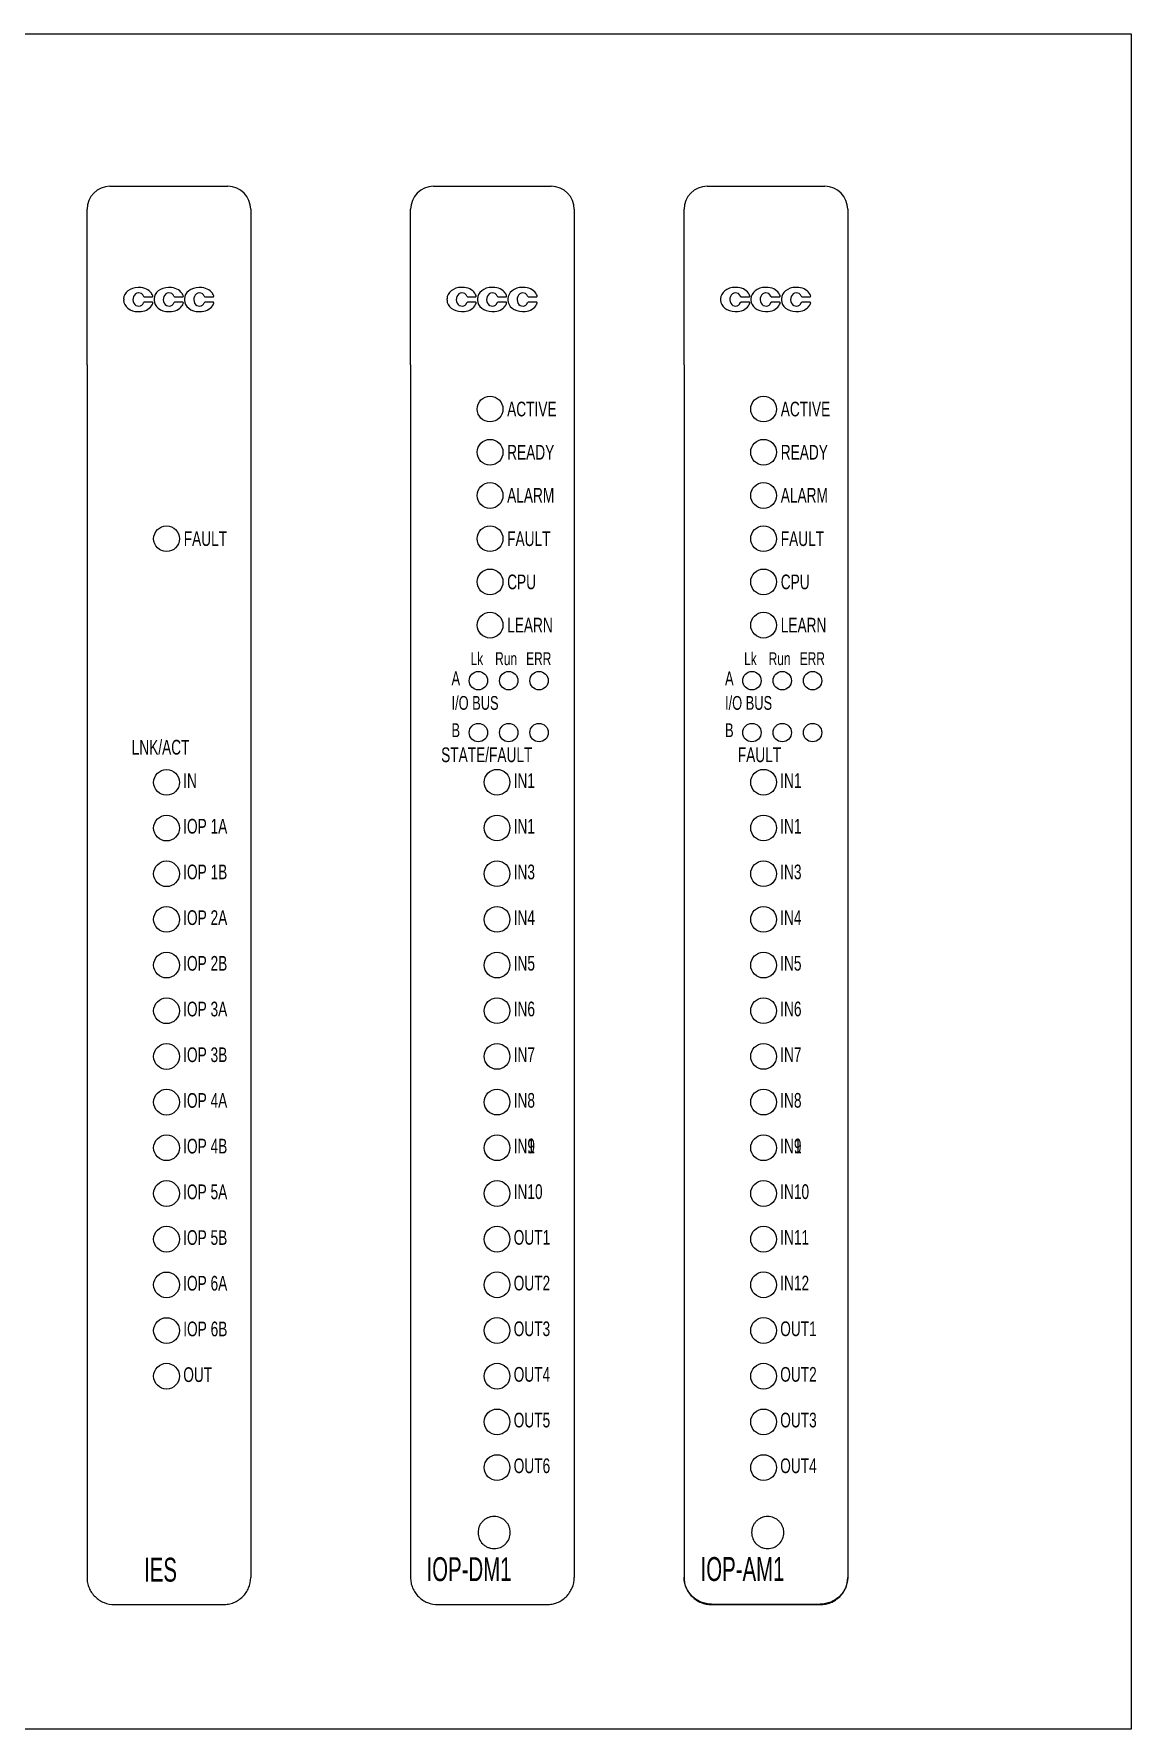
# Model space of a CAD drawing. Header units: millimetres. Extents: x 216 to 455, y 70 to 254.
# Drawn here: x 335.2 to 454.6, y 70 to 254.3 of the extents above; entities that cross this region are included whole.
import ezdxf

# ---------------------------------------------------------------- set-up
doc = ezdxf.new("R2010")
doc.units = ezdxf.units.MM
doc.layers.add('SLD-0', color=179, linetype='Continuous')
doc.styles.add('SLDTEXTSTYLE0', font='TXT', dxfattribs={"width": 0.695402})
doc.styles.add('SLDTEXTSTYLE1', font='TXT', dxfattribs={"width": 0.638186})

msp = doc.modelspace()

# ---------------------------------------------------------------- linework, layer by layer
at = {"layer": 'SLD-0'}
for p, q in [((215.89, 254.34), (454.58, 254.34)), ((454.58, 254.34), (454.58, 69.98)), ((454.58, 69.98), (215.89, 69.98))]:
    msp.add_line(p, q, dxfattribs=at)
at = {"layer": 'SLD-0', "lineweight": 15}
for p, q in [((343.51, 237.76), (356.32, 237.76)), ((378.7, 237.76), (391.51, 237.76)), ((408.45, 237.76), (421.26, 237.76)), ((341.01, 218.36), (341.01, 235.26)), ((358.82, 235.26), (358.82, 218.36)), ((376.2, 218.36), (376.2, 235.26)), ((394.01, 235.26), (394.01, 218.36)), ((405.95, 218.36), (405.95, 235.26)), ((423.76, 235.26), (423.76, 218.36)), ((341.01, 218.36), (341.01, 86.47)), ((358.82, 218.36), (358.82, 86.47)), ((376.2, 218.36), (376.2, 86.47)), ((394.01, 218.36), (394.01, 86.47)), ((405.95, 218.36), (405.95, 86.47)), ((423.76, 218.36), (423.76, 86.47)), ((344.01, 83.52), (355.82, 83.52)), ((379.2, 83.52), (391.01, 83.52)), ((408.95, 83.52), (420.76, 83.52))]:
    msp.add_line(p, q, dxfattribs=at)
at = {"layer": 'SLD-0', "lineweight": 0}
for p, q in [((346.68, 226.76), (346.58, 226.76)), ((349.98, 226.76), (349.89, 226.76)), ((353.29, 226.76), (353.2, 226.76)), ((381.84, 226.77), (381.75, 226.77)), ((385.15, 226.77), (385.06, 226.77)), ((388.46, 226.77), (388.37, 226.77)), ((411.6, 226.77), (411.5, 226.77)), ((414.91, 226.77), (414.81, 226.77)), ((418.21, 226.77), (418.12, 226.77)), ((345, 225.51), (345, 225.38)), ((347.21, 225.75), (348.15, 225.75)), ((348.14, 225.15), (347.21, 225.15)), ((348.3, 225.51), (348.3, 225.38)), ((350.52, 225.75), (351.46, 225.75)), ((351.45, 225.15), (350.52, 225.15)), ((351.61, 225.51), (351.61, 225.38)), ((353.83, 225.75), (354.76, 225.75)), ((354.76, 225.15), (353.83, 225.15)), ((380.16, 225.52), (380.16, 225.39)), ((382.38, 225.76), (383.32, 225.76)), ((383.31, 225.15), (382.38, 225.15)), ((383.47, 225.52), (383.47, 225.39)), ((385.69, 225.76), (386.63, 225.76)), ((386.62, 225.15), (385.69, 225.15)), ((386.78, 225.52), (386.78, 225.39)), ((389, 225.76), (389.93, 225.76)), ((389.93, 225.15), (389, 225.15)), ((409.92, 225.52), (409.92, 225.39)), ((412.14, 225.76), (413.07, 225.76)), ((413.07, 225.15), (412.14, 225.15)), ((413.23, 225.52), (413.23, 225.39)), ((415.44, 225.76), (416.38, 225.76)), ((416.37, 225.15), (415.44, 225.15)), ((416.54, 225.52), (416.54, 225.39)), ((418.75, 225.76), (419.69, 225.76)), ((419.68, 225.15), (418.75, 225.15)), ((346.58, 224.13), (346.68, 224.13)), ((349.89, 224.13), (349.98, 224.13)), ((353.2, 224.13), (353.29, 224.13)), ((381.75, 224.14), (381.84, 224.14)), ((385.06, 224.14), (385.15, 224.14)), ((388.37, 224.14), (388.46, 224.14)), ((411.5, 224.14), (411.6, 224.14)), ((414.81, 224.14), (414.91, 224.14)), ((418.12, 224.14), (418.21, 224.14)), ((408.95, 83.57), (420.76, 83.57)), ((408.95, 83.52), (408.95, 83.57)), ((420.76, 83.57), (420.76, 83.52))]:
    msp.add_line(p, q, dxfattribs=at)
at = {"layer": 'SLD-0'}
for centre, radius in [((384.85, 213.54), 1.4), ((414.6, 213.54), 1.4), ((384.85, 208.84), 1.4), ((414.6, 208.84), 1.4), ((384.85, 204.14), 1.4), ((414.6, 204.14), 1.4), ((349.66, 199.44), 1.4), ((384.85, 199.44), 1.4), ((414.6, 199.44), 1.4), ((384.85, 194.74), 1.4), ((414.6, 194.74), 1.4), ((384.85, 190.04), 1.4), ((414.6, 190.04), 1.4), ((383.58, 184), 1), ((386.88, 184), 1), ((390.18, 184), 1), ((413.33, 184), 1), ((416.63, 184), 1), ((419.93, 184), 1), ((383.58, 178.36), 1), ((386.88, 178.36), 1), ((390.18, 178.36), 1), ((413.33, 178.36), 1), ((416.63, 178.36), 1), ((419.93, 178.36), 1), ((349.66, 172.94), 1.4), ((385.61, 172.95), 1.4), ((414.6, 172.95), 1.4), ((349.66, 167.97), 1.4), ((385.61, 167.98), 1.4), ((414.6, 167.98), 1.4), ((349.66, 163), 1.4), ((385.61, 163.01), 1.4), ((414.6, 163.01), 1.4), ((349.66, 158.04), 1.4), ((385.61, 158.04), 1.4), ((414.6, 158.04), 1.4), ((349.66, 153.07), 1.4), ((385.61, 153.07), 1.4), ((414.6, 153.07), 1.4), ((349.66, 148.1), 1.4), ((385.61, 148.11), 1.4), ((414.6, 148.11), 1.4), ((349.66, 143.13), 1.4), ((385.61, 143.14), 1.4), ((414.6, 143.14), 1.4), ((349.66, 138.16), 1.4), ((385.61, 138.17), 1.4), ((414.6, 138.17), 1.4), ((349.66, 133.2), 1.4), ((385.61, 133.2), 1.4), ((414.6, 133.2), 1.4), ((349.66, 128.23), 1.4), ((385.61, 128.23), 1.4), ((414.6, 128.23), 1.4), ((349.66, 123.26), 1.4), ((385.61, 123.26), 1.4), ((414.6, 123.26), 1.4), ((349.66, 118.29), 1.4), ((385.61, 118.3), 1.4), ((414.6, 118.3), 1.4), ((349.66, 113.32), 1.4), ((385.61, 113.33), 1.4), ((414.6, 113.33), 1.4), ((349.66, 108.36), 1.4), ((385.61, 108.36), 1.4), ((414.6, 108.36), 1.4), ((385.61, 103.39), 1.4), ((414.6, 103.39), 1.4), ((385.61, 98.42), 1.4), ((414.6, 98.42), 1.4)]:
    msp.add_circle(centre, radius, dxfattribs=at)
at = {"layer": 'SLD-0', "lineweight": 15}
for centre, start, end in [((343.51, 235.26), 90, 180), ((356.32, 235.26), 0, 90), ((378.7, 235.26), 90, 180), ((391.51, 235.26), 0, 90), ((408.45, 235.26), 90, 180), ((421.26, 235.26), 0, 90)]:
    msp.add_arc(centre, 2.5, start, end, dxfattribs=at)
at = {"layer": 'SLD-0', "lineweight": 0}
for centre, radius, start, end in [((347.21, 225.82), 0.0654, 199.489, 270), ((347.21, 225.08), 0.0654, 90, 160.511), ((347.09, 225.45), 1.16, 20.8265, 35.2962), ((347.1, 225.43), 1.15, 324.7288, 338.7481), ((348.14, 225.11), 0.0352, 9.7934, 90), ((348.14, 225.79), 0.0352, 277.3016, 343.4211), ((348, 225.81), 0.184, 348.973, 16.5097), ((348, 225.09), 0.184, 338.7481, 9.7934), ((350.52, 225.82), 0.0654, 199.489, 270), ((350.52, 225.08), 0.0654, 90, 160.511), ((350.4, 225.45), 1.16, 20.8265, 35.2962), ((350.41, 225.43), 1.15, 324.7288, 338.7481), ((351.45, 225.11), 0.0352, 9.7934, 90), ((351.45, 225.79), 0.0352, 277.3016, 343.4211), ((351.31, 225.81), 0.184, 348.973, 16.5097), ((351.31, 225.09), 0.184, 338.7481, 9.7934), ((353.83, 225.82), 0.0654, 199.489, 270), ((353.83, 225.08), 0.0654, 90, 160.511), ((353.71, 225.45), 1.16, 20.8265, 35.2962), ((353.72, 225.43), 1.15, 324.7288, 338.7481), ((354.76, 225.79), 0.0352, 277.3016, 343.4211), ((354.76, 225.11), 0.0352, 9.7934, 90), ((354.61, 225.81), 0.184, 348.973, 16.5097), ((354.61, 225.09), 0.184, 338.7481, 9.7934), ((382.38, 225.82), 0.0654, 199.489, 269.9999), ((382.38, 225.08), 0.0654, 90, 160.511), ((382.26, 225.46), 1.16, 20.8265, 35.2962), ((382.27, 225.44), 1.15, 324.7288, 338.7481), ((383.31, 225.11), 0.0352, 9.7934, 90), ((383.31, 225.79), 0.0352, 277.3019, 343.4212), ((383.17, 225.82), 0.184, 348.973, 16.5097), ((383.17, 225.09), 0.184, 338.7481, 9.7934), ((385.69, 225.82), 0.0654, 199.489, 270), ((385.69, 225.08), 0.0654, 90, 160.511), ((385.57, 225.46), 1.16, 20.8265, 35.2962), ((385.58, 225.44), 1.15, 324.7288, 338.7481), ((386.62, 225.11), 0.0352, 9.7934, 90), ((386.62, 225.79), 0.0352, 277.3019, 343.4212), ((386.47, 225.82), 0.184, 348.973, 16.5097), ((386.47, 225.09), 0.184, 338.7481, 9.7934), ((389, 225.82), 0.0654, 199.489, 270), ((389, 225.08), 0.0654, 90, 160.511), ((388.88, 225.46), 1.16, 20.8265, 35.2962), ((388.89, 225.44), 1.15, 324.7288, 338.7481), ((389.93, 225.79), 0.0352, 277.3019, 343.4212), ((389.93, 225.11), 0.0352, 9.7934, 90), ((389.78, 225.09), 0.184, 338.7481, 9.7934), ((389.78, 225.82), 0.184, 348.973, 16.5097), ((412.14, 225.82), 0.0654, 199.489, 269.9999), ((412.14, 225.08), 0.0654, 90, 160.511), ((412.01, 225.46), 1.16, 20.8265, 35.2962), ((412.02, 225.44), 1.15, 324.7288, 338.7481), ((413.07, 225.79), 0.0352, 277.3019, 343.4212), ((413.07, 225.11), 0.0352, 9.7934, 90), ((412.92, 225.09), 0.184, 338.7481, 9.7934), ((412.92, 225.82), 0.184, 348.973, 16.5097), ((415.44, 225.82), 0.0654, 199.489, 270), ((415.44, 225.08), 0.0654, 90, 160.511), ((415.32, 225.46), 1.16, 20.8265, 35.2962), ((415.33, 225.44), 1.15, 324.7288, 338.7481), ((416.37, 225.11), 0.0352, 9.7934, 90), ((416.37, 225.79), 0.0352, 277.3019, 343.4212), ((416.23, 225.82), 0.184, 348.973, 16.5097), ((416.23, 225.09), 0.184, 338.7481, 9.7934), ((418.75, 225.82), 0.0654, 199.489, 270), ((418.75, 225.08), 0.0654, 90, 160.511), ((418.63, 225.46), 1.16, 20.8265, 35.2962), ((418.64, 225.44), 1.15, 324.7288, 338.7481), ((419.68, 225.11), 0.0352, 9.7934, 90), ((419.68, 225.79), 0.0352, 277.3019, 343.4212), ((419.54, 225.82), 0.184, 348.973, 16.5097), ((419.54, 225.09), 0.184, 338.7481, 9.7934)]:
    msp.add_arc(centre, radius, start, end, dxfattribs=at)
for centre, major_axis, ratio, start_param, end_param in [((346.64, 225.46), (-1.64, 0.13), 0.786632, 4.812033, 6.34497), ((346.55, 225.46), (1.64, 0.25), 0.778144, 0.342748, 1.381332), ((349.95, 225.46), (-1.64, 0.13), 0.786632, 4.812033, 6.34497), ((349.86, 225.46), (1.64, 0.25), 0.778144, 0.342748, 1.381332), ((353.26, 225.46), (-1.64, 0.13), 0.786632, 4.812033, 6.34497), ((353.17, 225.46), (1.64, 0.25), 0.778144, 0.342748, 1.381332), ((381.81, 225.47), (-1.64, 0.13), 0.786632, 4.812033, 6.34497), ((381.72, 225.47), (1.64, 0.25), 0.778144, 0.342748, 1.381332), ((385.12, 225.47), (-1.64, 0.13), 0.786632, 4.812033, 6.34497), ((385.03, 225.47), (1.64, 0.25), 0.778144, 0.342748, 1.381332), ((388.43, 225.47), (-1.64, 0.13), 0.786632, 4.812033, 6.34497), ((388.34, 225.47), (1.64, 0.25), 0.778144, 0.342748, 1.381332), ((411.57, 225.47), (-1.64, 0.13), 0.786632, 4.812033, 6.34497), ((411.48, 225.47), (1.64, 0.25), 0.778144, 0.342748, 1.381332), ((414.87, 225.47), (-1.64, 0.13), 0.786632, 4.812033, 6.34497), ((414.78, 225.47), (1.64, 0.25), 0.778144, 0.342748, 1.381332), ((418.18, 225.47), (-1.64, 0.13), 0.786632, 4.812033, 6.34497), ((418.09, 225.47), (1.64, 0.25), 0.778144, 0.342748, 1.381332), ((346.64, 225.43), (1.64, 0.13), 0.786632, 3.079808, 4.612745), ((346.62, 225.45), (-0.004, 0.717), 0.865801, 0.039433, 3.186981), ((346.57, 225.45), (0.283, 0.682), 0.818438, 5.545635, 6.707278), ((346.57, 225.45), (-0.283, 0.682), 0.818438, 2.813563, 3.879143), ((349.95, 225.43), (1.64, 0.13), 0.786632, 3.079808, 4.612745), ((349.93, 225.45), (-0.004, 0.717), 0.865801, 0.039433, 3.186981), ((349.87, 225.45), (0.283, 0.682), 0.818438, 5.545635, 6.707278), ((349.87, 225.45), (-0.283, 0.682), 0.818438, 2.813563, 3.879143), ((353.26, 225.43), (1.64, 0.13), 0.786632, 3.079808, 4.612745), ((353.24, 225.45), (-0.004, 0.717), 0.865801, 0.039433, 3.186981), ((353.18, 225.45), (0.283, 0.682), 0.818438, 5.545635, 6.707278), ((353.18, 225.45), (-0.283, 0.682), 0.818438, 2.813563, 3.879143), ((381.81, 225.44), (1.64, 0.13), 0.786632, 3.079808, 4.612745), ((381.79, 225.45), (-0.004, 0.717), 0.865801, 0.039433, 3.186981), ((381.74, 225.45), (0.283, 0.682), 0.818438, 5.545635, 6.707278), ((381.74, 225.46), (-0.283, 0.682), 0.818438, 2.813563, 3.879143), ((385.12, 225.44), (1.64, 0.13), 0.786632, 3.079808, 4.612745), ((385.1, 225.45), (-0.004, 0.717), 0.865801, 0.039433, 3.186981), ((385.04, 225.45), (0.283, 0.682), 0.818438, 5.545635, 6.707278), ((385.04, 225.46), (-0.283, 0.682), 0.818438, 2.813563, 3.879143), ((388.43, 225.44), (1.64, 0.13), 0.786632, 3.079808, 4.612745), ((388.41, 225.45), (-0.004, 0.717), 0.865801, 0.039433, 3.186981), ((388.35, 225.45), (0.283, 0.682), 0.818438, 5.545635, 6.707278), ((388.35, 225.46), (-0.283, 0.682), 0.818438, 2.813563, 3.879143), ((411.57, 225.44), (1.64, 0.13), 0.786632, 3.079808, 4.612745), ((411.55, 225.45), (-0.004, 0.717), 0.865801, 0.039433, 3.186981), ((411.49, 225.45), (0.283, 0.682), 0.818438, 5.545635, 6.707278), ((411.49, 225.46), (-0.283, 0.682), 0.818438, 2.813563, 3.879143), ((414.87, 225.44), (1.64, 0.13), 0.786632, 3.079808, 4.612745), ((414.85, 225.45), (-0.004, 0.717), 0.865801, 0.039433, 3.186981), ((414.8, 225.45), (0.283, 0.682), 0.818438, 5.545635, 6.707278), ((414.8, 225.46), (-0.283, 0.682), 0.818438, 2.813563, 3.879143), ((418.18, 225.44), (1.64, 0.13), 0.786632, 3.079808, 4.612745), ((418.16, 225.45), (-0.004, 0.717), 0.865801, 0.039433, 3.186981), ((418.11, 225.45), (0.283, 0.682), 0.818438, 5.545635, 6.707278), ((418.11, 225.46), (-0.283, 0.682), 0.818438, 2.813563, 3.879143), ((346.55, 225.43), (-1.64, 0.25), 0.778144, 1.760261, 2.798844), ((349.86, 225.43), (-1.64, 0.25), 0.778144, 1.760261, 2.798844), ((353.17, 225.43), (-1.64, 0.25), 0.778144, 1.760261, 2.798844), ((381.72, 225.44), (-1.64, 0.25), 0.778144, 1.760261, 2.798844), ((385.03, 225.44), (-1.64, 0.25), 0.778144, 1.760261, 2.798844), ((388.34, 225.44), (-1.64, 0.25), 0.778144, 1.760261, 2.798844), ((411.48, 225.44), (-1.64, 0.25), 0.778144, 1.760261, 2.798844), ((414.78, 225.44), (-1.64, 0.25), 0.778144, 1.760261, 2.798844), ((418.09, 225.44), (-1.64, 0.25), 0.778144, 1.760261, 2.798844)]:
    msp.add_ellipse(centre, major_axis=major_axis, ratio=ratio, start_param=start_param, end_param=end_param, dxfattribs=at)
at = {"layer": 'SLD-0', "lineweight": 15}
for points, knots in [([(387.05, 91.36), (387.05, 91.47), (387.03, 91.59), (386.99, 91.81), (386.96, 91.92), (386.87, 92.13), (386.82, 92.23), (386.69, 92.42), (386.62, 92.51), (386.46, 92.67), (386.37, 92.75), (386.18, 92.88), (386.08, 92.93), (385.76, 93.06), (385.53, 93.11), (385.18, 93.11), (385.07, 93.1), (384.84, 93.05), (384.73, 93.02), (384.52, 92.93), (384.41, 92.88), (384.22, 92.75), (384.14, 92.67), (383.97, 92.51), (383.9, 92.42), (383.77, 92.23), (383.72, 92.13), (383.63, 91.92), (383.6, 91.81), (383.56, 91.59), (383.55, 91.47), (383.55, 91.36)], [0, 0, 0, 0, 0.03125, 0.03125, 0.0625, 0.0625, 0.09375, 0.09375, 0.125, 0.125, 0.15625, 0.15625, 0.1875, 0.1875, 0.25, 0.25, 0.28125, 0.28125, 0.3125, 0.3125, 0.34375, 0.34375, 0.375, 0.375, 0.40625, 0.40625, 0.4375, 0.4375, 0.46875, 0.46875, 0.5, 0.5, 0.5, 0.5]), ([(416.8, 91.36), (416.8, 91.47), (416.79, 91.59), (416.75, 91.81), (416.71, 91.92), (416.63, 92.13), (416.57, 92.23), (416.45, 92.42), (416.37, 92.51), (416.21, 92.67), (416.12, 92.75), (415.93, 92.88), (415.83, 92.93), (415.51, 93.06), (415.28, 93.11), (414.94, 93.11), (414.82, 93.1), (414.59, 93.05), (414.48, 93.02), (414.27, 92.93), (414.17, 92.88), (413.98, 92.75), (413.89, 92.67), (413.73, 92.51), (413.65, 92.42), (413.53, 92.23), (413.47, 92.13), (413.39, 91.92), (413.36, 91.81), (413.31, 91.59), (413.3, 91.47), (413.3, 91.36)], [0, 0, 0, 0, 0.03125, 0.03125, 0.0625, 0.0625, 0.09375, 0.09375, 0.125, 0.125, 0.15625, 0.15625, 0.1875, 0.1875, 0.25, 0.25, 0.28125, 0.28125, 0.3125, 0.3125, 0.34375, 0.34375, 0.375, 0.375, 0.40625, 0.40625, 0.4375, 0.4375, 0.46875, 0.46875, 0.5, 0.5, 0.5, 0.5]), ([(383.55, 91.36), (383.55, 91.13), (383.59, 90.9), (383.76, 90.49), (383.89, 90.29), (384.13, 90.05), (384.22, 89.97), (384.41, 89.84), (384.51, 89.79), (384.73, 89.7), (384.84, 89.67), (385.06, 89.62), (385.18, 89.61), (385.53, 89.61), (385.76, 89.66), (386.08, 89.79), (386.18, 89.84), (386.37, 89.97), (386.46, 90.05), (386.7, 90.29), (386.83, 90.48), (387, 90.9), (387.05, 91.13), (387.05, 91.36)], [0.5, 0.5, 0.5, 0.5, 0.5625, 0.5625, 0.625, 0.625, 0.65625, 0.65625, 0.6875, 0.6875, 0.71875, 0.71875, 0.75, 0.75, 0.8125, 0.8125, 0.84375, 0.84375, 0.875, 0.875, 0.9375, 0.9375, 1, 1, 1, 1]), ([(413.3, 91.36), (413.3, 91.13), (413.35, 90.9), (413.52, 90.49), (413.65, 90.29), (413.89, 90.05), (413.98, 89.97), (414.17, 89.84), (414.27, 89.79), (414.48, 89.7), (414.59, 89.67), (414.82, 89.62), (414.93, 89.61), (415.28, 89.61), (415.51, 89.66), (415.83, 89.79), (415.93, 89.84), (416.12, 89.97), (416.21, 90.05), (416.45, 90.29), (416.58, 90.48), (416.75, 90.9), (416.8, 91.13), (416.8, 91.36)], [0.5, 0.5, 0.5, 0.5, 0.5625, 0.5625, 0.625, 0.625, 0.65625, 0.65625, 0.6875, 0.6875, 0.71875, 0.71875, 0.75, 0.75, 0.8125, 0.8125, 0.84375, 0.84375, 0.875, 0.875, 0.9375, 0.9375, 1, 1, 1, 1]), ([(341.01, 86.47), (341.01, 86.27), (341.03, 86.08), (341.11, 85.7), (341.16, 85.52), (341.31, 85.16), (341.41, 84.99), (341.62, 84.67), (341.75, 84.52), (342.03, 84.25), (342.18, 84.12), (342.5, 83.91), (342.68, 83.82), (343.22, 83.6), (343.61, 83.52), (344.01, 83.52)], [0, 0, 0, 0, 0.125, 0.125, 0.25, 0.25, 0.375, 0.375, 0.5, 0.5, 0.625, 0.625, 0.75, 0.75, 1, 1, 1, 1]), ([(355.82, 83.52), (356.02, 83.52), (356.21, 83.54), (356.6, 83.61), (356.79, 83.67), (357.15, 83.82), (357.32, 83.91), (357.65, 84.12), (357.8, 84.24), (358.08, 84.52), (358.2, 84.66), (358.42, 84.99), (358.52, 85.16), (358.74, 85.69), (358.82, 86.08), (358.82, 86.47)], [0, 0, 0, 0, 0.125, 0.125, 0.25, 0.25, 0.375, 0.375, 0.5, 0.5, 0.625, 0.625, 0.75, 0.75, 1, 1, 1, 1]), ([(376.2, 86.47), (376.2, 86.27), (376.22, 86.08), (376.29, 85.7), (376.35, 85.52), (376.5, 85.16), (376.59, 84.99), (376.81, 84.67), (376.94, 84.52), (377.21, 84.25), (377.36, 84.12), (377.69, 83.91), (377.87, 83.82), (378.41, 83.6), (378.8, 83.52), (379.2, 83.52)], [0, 0, 0, 0, 0.125, 0.125, 0.25, 0.25, 0.375, 0.375, 0.5, 0.5, 0.625, 0.625, 0.75, 0.75, 1, 1, 1, 1]), ([(391.01, 83.52), (391.2, 83.52), (391.4, 83.54), (391.78, 83.61), (391.97, 83.67), (392.34, 83.82), (392.51, 83.91), (392.83, 84.12), (392.99, 84.24), (393.26, 84.52), (393.39, 84.66), (393.61, 84.99), (393.7, 85.16), (393.93, 85.69), (394.01, 86.08), (394.01, 86.47)], [0, 0, 0, 0, 0.125, 0.125, 0.25, 0.25, 0.375, 0.375, 0.5, 0.5, 0.625, 0.625, 0.75, 0.75, 1, 1, 1, 1]), ([(405.95, 86.47), (405.95, 86.27), (405.97, 86.08), (406.05, 85.7), (406.1, 85.52), (406.25, 85.16), (406.35, 84.99), (406.56, 84.67), (406.69, 84.52), (406.97, 84.25), (407.12, 84.12), (407.44, 83.91), (407.62, 83.82), (408.16, 83.6), (408.55, 83.52), (408.95, 83.52)], [0, 0, 0, 0, 0.125, 0.125, 0.25, 0.25, 0.375, 0.375, 0.5, 0.5, 0.625, 0.625, 0.75, 0.75, 1, 1, 1, 1]), ([(420.76, 83.52), (420.96, 83.52), (421.15, 83.54), (421.54, 83.61), (421.73, 83.67), (422.09, 83.82), (422.26, 83.91), (422.59, 84.12), (422.74, 84.24), (423.02, 84.52), (423.14, 84.66), (423.36, 84.99), (423.46, 85.16), (423.68, 85.69), (423.76, 86.08), (423.76, 86.47)], [0, 0, 0, 0, 0.125, 0.125, 0.25, 0.25, 0.375, 0.375, 0.5, 0.5, 0.625, 0.625, 0.75, 0.75, 1, 1, 1, 1])]:
    msp.add_open_spline(points, degree=3, knots=knots, dxfattribs=at)
at = {"layer": 'SLD-0', "lineweight": 0}
for points in [[(408.95, 83.57), (408.75, 83.57), (408.56, 83.59), (408.17, 83.67), (407.98, 83.72), (407.62, 83.87), (407.45, 83.96), (407.12, 84.18), (406.97, 84.3), (406.69, 84.57), (406.57, 84.72), (406.35, 85.04), (406.25, 85.21), (406.03, 85.75), (405.95, 86.13), (405.95, 86.52)], [(423.76, 86.52), (423.76, 86.33), (423.74, 86.14), (423.66, 85.76), (423.61, 85.57), (423.46, 85.22), (423.36, 85.05), (423.15, 84.73), (423.02, 84.57), (422.74, 84.3), (422.59, 84.18), (422.27, 83.96), (422.09, 83.87), (421.55, 83.65), (421.16, 83.57), (420.76, 83.57)]]:
    msp.add_open_spline(points, degree=3, knots=[0, 0, 0, 0, 0.125, 0.125, 0.25, 0.25, 0.375, 0.375, 0.5, 0.5, 0.625, 0.625, 0.75, 0.75, 1, 1, 1, 1], dxfattribs=at)

# ---------------------------------------------------------------- texts
at = {"layer": 'SLD-0', "attachment_point": 1}
for s, insert, char_height, style in [('ACTIVE', (386.71, 214.34), 1.6, 'SLDTEXTSTYLE0'), ('ACTIVE', (416.47, 214.34), 1.6, 'SLDTEXTSTYLE0'), ('READY', (386.71, 209.64), 1.6, 'SLDTEXTSTYLE0'), ('READY', (416.47, 209.64), 1.6, 'SLDTEXTSTYLE0'), ('ALARM', (386.71, 204.96), 1.6, 'SLDTEXTSTYLE0'), ('ALARM', (416.47, 204.96), 1.6, 'SLDTEXTSTYLE0'), ('FAULT', (351.53, 200.25), 1.6, 'SLDTEXTSTYLE0'), ('FAULT', (386.71, 200.24), 1.6, 'SLDTEXTSTYLE0'), ('FAULT', (416.47, 200.24), 1.6, 'SLDTEXTSTYLE0'), ('CPU', (386.71, 195.54), 1.6, 'SLDTEXTSTYLE0'), ('CPU', (416.47, 195.54), 1.6, 'SLDTEXTSTYLE0'), ('LEARN', (386.71, 190.84), 1.6, 'SLDTEXTSTYLE0'), ('LEARN', (416.47, 190.84), 1.6, 'SLDTEXTSTYLE0'), ('Lk', (382.73, 187.09), 1.4, 'SLDTEXTSTYLE0'), ('Run', (385.4, 187.09), 1.4, 'SLDTEXTSTYLE0'), ('ERR', (388.77, 187.09), 1.4, 'SLDTEXTSTYLE0'), ('Lk', (412.48, 187.09), 1.4, 'SLDTEXTSTYLE0'), ('Run', (415.15, 187.09), 1.4, 'SLDTEXTSTYLE0'), ('ERR', (418.53, 187.09), 1.4, 'SLDTEXTSTYLE0'), ('A', (380.66, 185), 1.5, 'SLDTEXTSTYLE0'), ('A', (410.41, 185), 1.5, 'SLDTEXTSTYLE0'), ('I/O BUS', (380.66, 182.33), 1.5, 'SLDTEXTSTYLE0'), ('I/O BUS', (410.41, 182.33), 1.5, 'SLDTEXTSTYLE0'), ('B', (380.66, 179.36), 1.5, 'SLDTEXTSTYLE0'), ('B', (410.41, 179.36), 1.5, 'SLDTEXTSTYLE0'), ('LNK/ACT', (345.87, 177.56), 1.6, 'SLDTEXTSTYLE0'), ('STATE/FAULT', (379.53, 176.74), 1.6, 'SLDTEXTSTYLE0'), ('FAULT', (411.8, 176.74), 1.6, 'SLDTEXTSTYLE0'), ('IN', (351.47, 173.94), 1.6, 'SLDTEXTSTYLE0'), ('IN1', (387.42, 173.94), 1.6, 'SLDTEXTSTYLE0'), ('IN1', (416.41, 173.94), 1.6, 'SLDTEXTSTYLE0'), ('IOP 1A', (351.47, 168.97), 1.6, 'SLDTEXTSTYLE0'), ('IN1', (387.42, 168.97), 1.6, 'SLDTEXTSTYLE0'), ('IN1', (416.41, 168.97), 1.6, 'SLDTEXTSTYLE0'), ('IOP 1B', (351.47, 164), 1.6, 'SLDTEXTSTYLE0'), ('IN3', (387.42, 164), 1.6, 'SLDTEXTSTYLE0'), ('IN3', (416.41, 164), 1.6, 'SLDTEXTSTYLE0'), ('IOP 2A', (351.47, 159.03), 1.6, 'SLDTEXTSTYLE0'), ('IN4', (387.42, 159.04), 1.6, 'SLDTEXTSTYLE0'), ('IN4', (416.41, 159.04), 1.6, 'SLDTEXTSTYLE0'), ('IOP 2B', (351.47, 154.06), 1.6, 'SLDTEXTSTYLE0'), ('IN5', (387.42, 154.07), 1.6, 'SLDTEXTSTYLE0'), ('IN5', (416.41, 154.07), 1.6, 'SLDTEXTSTYLE0'), ('IOP 3A', (351.47, 149.09), 1.6, 'SLDTEXTSTYLE0'), ('IN6', (387.42, 149.1), 1.6, 'SLDTEXTSTYLE0'), ('IN6', (416.41, 149.1), 1.6, 'SLDTEXTSTYLE0'), ('IOP 3B', (351.47, 144.12), 1.6, 'SLDTEXTSTYLE0'), ('IN7', (387.42, 144.13), 1.6, 'SLDTEXTSTYLE0'), ('IN7', (416.41, 144.13), 1.6, 'SLDTEXTSTYLE0'), ('IOP 4A', (351.47, 139.15), 1.6, 'SLDTEXTSTYLE0'), ('IN8', (387.42, 139.16), 1.6, 'SLDTEXTSTYLE0'), ('IN8', (416.41, 139.16), 1.6, 'SLDTEXTSTYLE0'), ('IOP 4B', (351.47, 134.18), 1.6, 'SLDTEXTSTYLE0'), ('IN9', (387.42, 134.2), 1.6, 'SLDTEXTSTYLE0'), ('IN1', (387.42, 134.2), 1.6, 'SLDTEXTSTYLE0'), ('IN9', (416.41, 134.2), 1.6, 'SLDTEXTSTYLE0'), ('IN1', (416.41, 134.2), 1.6, 'SLDTEXTSTYLE0'), ('IOP 5A', (351.47, 129.21), 1.6, 'SLDTEXTSTYLE0'), ('IN10', (387.42, 129.23), 1.6, 'SLDTEXTSTYLE0'), ('IN10', (416.41, 129.23), 1.6, 'SLDTEXTSTYLE0'), ('IOP 5B', (351.47, 124.24), 1.6, 'SLDTEXTSTYLE0'), ('OUT1', (387.42, 124.26), 1.6, 'SLDTEXTSTYLE0'), ('IN11', (416.41, 124.26), 1.6, 'SLDTEXTSTYLE0'), ('IOP 6A', (351.47, 119.27), 1.6, 'SLDTEXTSTYLE0'), ('OUT2', (387.42, 119.29), 1.6, 'SLDTEXTSTYLE0'), ('IN12', (416.41, 119.29), 1.6, 'SLDTEXTSTYLE0'), ('IOP 6B', (351.48, 114.3), 1.6, 'SLDTEXTSTYLE0'), ('OUT3', (387.42, 114.32), 1.6, 'SLDTEXTSTYLE0'), ('OUT1', (416.41, 114.32), 1.6, 'SLDTEXTSTYLE0'), ('OUT', (351.48, 109.33), 1.6, 'SLDTEXTSTYLE0'), ('OUT4', (387.42, 109.36), 1.6, 'SLDTEXTSTYLE0'), ('OUT2', (416.41, 109.36), 1.6, 'SLDTEXTSTYLE0'), ('OUT5', (387.42, 104.39), 1.6, 'SLDTEXTSTYLE0'), ('OUT3', (416.41, 104.39), 1.6, 'SLDTEXTSTYLE0'), ('OUT6', (387.42, 99.42), 1.6, 'SLDTEXTSTYLE0'), ('OUT4', (416.41, 99.42), 1.6, 'SLDTEXTSTYLE0'), ('IES', (347.22, 88.62), 2.6, 'SLDTEXTSTYLE1'), ('IOP-DM1', (377.94, 88.68), 2.6, 'SLDTEXTSTYLE1'), ('IOP-AM1', (407.75, 88.69), 2.6, 'SLDTEXTSTYLE1')]:
    msp.add_mtext(s, dxfattribs=dict(at, insert=insert, char_height=char_height, style=style))

doc.saveas('drawing.dxf')
